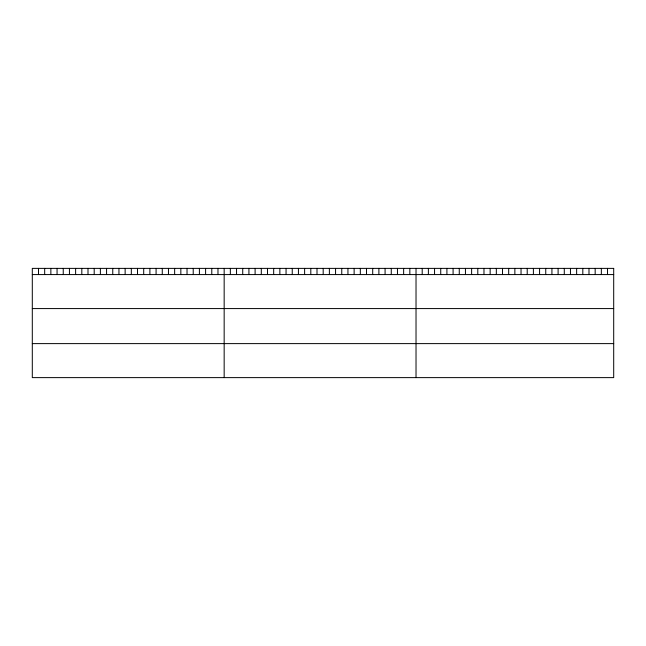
<?xml version="1.0" encoding="UTF-8"?>
<svg xmlns="http://www.w3.org/2000/svg" width="646" height="646" viewBox="0 0 646 646"><rect width="100%" height="100%" fill="white"/><g stroke="black" fill="none" stroke-linecap="round" stroke-linejoin="round"><path stroke-width="0.97" d="M32.3 274.574L613.7 274.574M32.3 308.578L613.7 308.578M32.3 343.615L613.7 343.615M607.523 268.381L607.523 274.574M601.345 268.381L601.345 274.574M595.168 268.381L595.168 274.574M588.99 268.381L588.99 274.574M582.813 268.381L582.813 274.574M576.636 268.381L576.636 274.574M570.458 268.381L570.458 274.574M564.281 268.381L564.281 274.574M558.104 268.381L558.104 274.574M551.926 268.381L551.926 274.574M545.749 268.381L545.749 274.574M539.572 268.381L539.572 274.574M533.394 268.381L533.394 274.574M527.217 268.381L527.217 274.574M521.039 268.381L521.039 274.574M514.862 268.381L514.862 274.574M508.685 268.381L508.685 274.574M502.507 268.381L502.507 274.574M496.33 268.381L496.33 274.574M490.152 268.381L490.152 274.574M483.975 268.381L483.975 274.574M477.798 268.381L477.798 274.574M471.62 268.381L471.62 274.574M465.443 268.381L465.443 274.574M459.266 268.381L459.266 274.574M453.088 268.381L453.088 274.574M446.911 268.381L446.911 274.574M440.733 268.381L440.733 274.574M434.556 268.381L434.556 274.574M428.379 268.381L428.379 274.574M422.201 268.381L422.201 274.574M416.024 268.381L416.024 377.619M409.839 268.381L409.839 274.574M403.645 268.381L403.645 274.574M397.46 268.381L397.46 274.574M391.266 268.381L391.266 274.574M385.081 268.381L385.081 274.574M378.887 268.381L378.887 274.574M372.702 268.381L372.702 274.574M366.508 268.381L366.508 274.574M360.323 268.381L360.323 274.574M354.129 268.381L354.129 274.574M347.944 268.381L347.944 274.574M341.758 268.381L341.758 274.574M335.565 268.381L335.565 274.574M329.379 268.381L329.379 274.574M323.186 268.381L323.186 274.574M317 268.381L317 274.574M310.807 268.381L310.807 274.574M304.621 268.381L304.621 274.574M298.428 268.381L298.428 274.574M292.242 268.381L292.242 274.574M286.057 268.381L286.057 274.574M279.863 268.381L279.863 274.574M273.678 268.381L273.678 274.574M267.484 268.381L267.484 274.574M261.299 268.381L261.299 274.574M255.105 268.381L255.105 274.574M248.92 268.381L248.92 274.574M242.726 268.381L242.726 274.574M236.541 268.381L236.541 274.574M230.347 268.381L230.347 274.574M224.162 268.381L224.162 377.619M217.977 268.381L217.977 274.574M211.783 268.381L211.783 274.574M205.598 268.381L205.598 274.574M199.404 268.381L199.404 274.574M193.219 268.381L193.219 274.574M187.025 268.381L187.025 274.574M180.84 268.381L180.84 274.574M174.646 268.381L174.646 274.574M168.461 268.381L168.461 274.574M162.267 268.381L162.267 274.574M156.082 268.381L156.082 274.574M149.896 268.381L149.896 274.574M143.703 268.381L143.703 274.574M137.517 268.381L137.517 274.574M131.324 268.381L131.324 274.574M125.138 268.381L125.138 274.574M118.945 268.381L118.945 274.574M112.759 268.381L112.759 274.574M106.566 268.381L106.566 274.574M100.38 268.381L100.38 274.574M94.195 268.381L94.195 274.574M88.001 268.381L88.001 274.574M81.816 268.381L81.816 274.574M75.622 268.381L75.622 274.574M69.437 268.381L69.437 274.574M63.243 268.381L63.243 274.574M57.058 268.381L57.058 274.574M50.864 268.381L50.864 274.574M44.679 268.381L44.679 274.574M38.485 268.381L38.485 274.574M613.7 268.381L32.3 268.381L32.3 377.619L613.7 377.619L613.7 268.381"/></g></svg>
